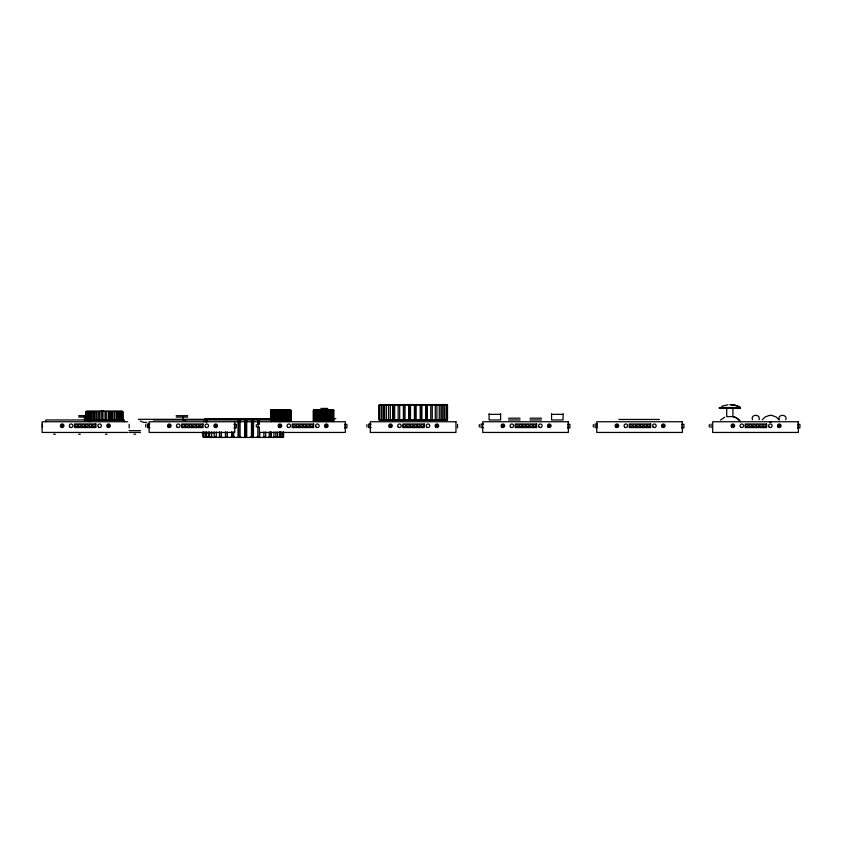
<?xml version="1.0" encoding="UTF-8"?>
<svg xmlns="http://www.w3.org/2000/svg" width="842" height="842" viewBox="0 0 842 842"><rect width="100%" height="100%" fill="white"/><g stroke="black" fill="none" stroke-linecap="round" stroke-linejoin="round"><path stroke-width="1.26" d="M752.432 419.748C750.39 413.832 761.063 413.927 759.031 419.748M779.197 419.748C777.145 413.832 787.817 413.927 785.786 419.748M103.492 411.201L102.998 411.18M762.157 419.853L765.125 416.979L769.062 415.516M720.457 420.105L724.72 417.2M280.239 410.065L279.06 410.033L280.312 410.033M321.928 410.033L323.118 410.033M721.657 406.244L727.951 404.781M320.897 408.433L327.685 408.433M322.454 410.096L322.454 421.453M279.628 410.107L279.639 421.453M769.041 415.516L770.114 415.411M140.246 421.042L143.887 422.431L146.519 422.431M729.835 404.781L730.761 404.76A18.303 18.292 -90 0 1 740.434 407.528L740.444 408.412L719.184 408.412M279.639 410.159L279.46 421.453M322.454 410.159L322.275 421.453M441.966 404.56L444.376 404.56M380.468 404.602L446.081 404.602M719.184 407.528L740.444 407.528A18.345 18.345 0 0 0 730.74 404.76M270.998 409.98L290.616 409.98M313.813 409.98L333.432 409.98M270.64 410.275L270.64 421.453L270.577 410.275L291.037 410.275L290.995 421.453M333.853 410.275L313.382 410.275L313.382 421.453M86.631 411.043L122.3 411.043M101.103 411.107L103.713 411.096M90.799 411.58L86.305 411.58L86.305 420.474M92.925 411.58L91.01 411.58L91.01 420.474M95.251 411.58L93.42 411.58L93.42 420.474M98.672 411.58L99.987 411.58L99.987 420.474M101.293 411.58L102.966 411.58L102.966 420.474M109.723 411.58L109.723 420.474L109.786 411.58L108.229 411.58L108.229 420.474M112.344 411.58L111.176 411.58L111.176 420.474M114.796 411.58L113.975 411.58L113.975 420.474M115.459 411.58L117.312 411.58L117.312 420.474M489.107 414.359L500.611 414.359M551.552 414.359L563.045 414.359M770.093 415.411L771.177 415.411M78.706 415.685L90.283 415.685M176.178 415.695L187.755 415.695M78.706 417.053L90.283 417.053M176.178 417.074L187.755 417.074M508.61 418.179L520.072 418.179M530.018 418.179L541.48 418.179M334.011 418.695L335.832 418.695M204.732 418.906L270.714 418.906M138.309 419.316L271.135 419.369M618.912 419.463L659.349 419.463M153.391 419.969L203.606 419.969M206.911 419.969L270.366 419.969M508.61 419.969L520.072 419.969M530.018 419.969L541.48 419.969M380.468 420.358L446.081 420.358M272.04 421.453L270.819 421.453L270.819 410.275M285.143 421.453L276.25 421.453L276.281 410.275M288.385 421.453L290.637 421.453L290.637 410.275M316.224 421.453L316.75 421.453L316.75 410.275M317.623 421.453L317.623 410.275L317.55 421.453L327.959 421.453M331.201 421.453L333.8 421.453M127.731 421.747L42.1 421.747L42.1 432.451L127.731 432.451M145.182 422.526L146.708 422.526M149.876 424.042L147.497 424.042L147.497 427.61L149.876 427.61M371.08 424.042L368.701 424.042L368.701 427.61L371.08 427.61M483.455 424.042L481.077 424.042L481.077 427.61L483.455 427.61M597.494 424.042L595.115 424.042L595.115 427.61L597.494 427.61M233.95 424.326L236.328 424.326L236.328 427.894L233.95 427.894M344.557 424.326L346.936 424.326L346.936 427.894L344.557 427.894M567.54 424.326L569.918 424.326L569.918 427.894L567.54 427.894M681.567 424.326L683.946 424.326L683.946 427.894L681.567 427.894M797.521 424.326L799.9 424.326L799.9 427.894L797.521 427.894M129.026 430.672L140.488 430.672M129.026 432.451L140.488 432.451M259.736 432.451L345.357 432.451L345.357 421.747L149.129 421.747L149.129 432.451L234.76 432.451L234.76 421.747M201.796 432.799L213.584 432.799A6.504 6.504 0 0 0 213.236 432.335M53.667 434.24L55.33 434.24M78.643 434.24L80.306 434.24M105.408 434.24L107.06 434.24M133.941 434.24L135.604 434.24M208.753 436.977L203.048 436.977L203.048 431.946M212.068 436.977L209.532 436.977L209.532 431.946M216.689 436.977L214.205 436.977L214.205 431.946M221.804 436.977L219.436 436.977L219.436 431.946M227.729 436.977L225.509 436.977L225.509 431.946M230.803 436.977L234.434 436.977M240.738 436.977L238.023 436.977L238.023 419.369M250.705 436.977L253.474 436.977L253.474 419.369M256.926 436.977L259.725 436.977L259.725 431.946M263.462 436.977L265.693 436.977L265.693 431.946M268.724 436.977L271.135 436.977L271.135 431.946M273.355 436.977L275.86 436.977L275.86 431.946M276.944 436.977L283.586 436.977L283.586 431.946M204.732 437.44L281.923 437.44M771.156 415.411L772.219 415.516M772.198 415.516L776.135 416.979L779.103 419.853M185.682 420.558L185.556 420.505A8.525 8.525 0 0 0 183.019 419.969L182.756 417.074M798.132 424.305L798.132 427.873M732.929 408.412A7.346 7.346 -90 0 1 734.119 407.844A7.367 7.367 0 0 0 732.919 408.412L732.919 416.601A11.746 11.746 -90 0 1 740.434 421.747A11.767 11.767 0 0 0 732.919 416.601L726.709 416.601L726.709 408.412M711.069 424.042L711.069 427.61M709.28 424.621L709.28 427.041M682.178 424.305L682.178 427.873M596.883 424.021L596.883 427.589M593.326 424.621L593.326 427.041M568.15 424.305L568.15 427.873M563.045 413.759L563.045 419.969L551.552 419.969L551.552 413.759M500.611 413.759L500.611 419.969L489.107 419.969L489.107 413.759M479.298 424.621L479.298 427.041M457.532 424.326L457.532 427.894M447.323 405.002L447.323 419.958M446.123 405.002L446.123 419.958M444.45 405.002L444.45 419.958M444.008 405.002L444.008 419.958M442.282 405.002L442.282 419.958M440.934 405.002L440.934 419.958M439.261 405.002L439.261 419.958M436.903 405.002L436.903 419.958M435.293 405.002L435.293 419.958M432.241 405.002L432.283 419.958M430.767 405.002L430.767 419.958M427.21 405.002L427.21 419.958M426.936 405.002L426.936 419.958M425.61 405.002L425.61 419.958M421.905 405.002L421.905 419.958M421.316 405.002L421.316 419.958M420.2 405.002L420.2 419.958M416.148 405.002L416.148 419.958M415.295 405.002L415.295 419.958M414.401 405.002L414.401 419.958M410.517 405.002L410.517 419.958M409.38 405.002L409.38 419.958M408.77 405.002L408.77 419.958M405.044 405.002L405.044 419.958M403.697 405.002L403.697 419.958M403.36 405.002L403.36 419.958M399.697 405.002L399.697 419.958M398.182 405.002L398.129 419.958M394.656 405.002L394.656 419.958M393.225 405.002L393.225 419.958M392.961 405.002L392.961 419.958M390.288 405.002L390.288 419.958M388.52 405.002L388.52 419.958M386.31 405.002L386.31 419.958M384.541 405.002L384.541 419.958M383.542 405.002L383.542 419.958M381.763 405.002L381.763 419.958M381.573 405.002L381.573 419.958M379.868 405.002L379.868 419.958M379.268 405.002L379.268 419.958M370.469 424.021L370.469 427.589M366.912 424.621L366.912 427.041M345.157 424.305L345.157 427.873M333.8 410.275L333.853 421.453M333.443 421.453L333.411 410.275L333.379 421.453M333.095 410.275L333.095 421.453M332.948 410.275L332.948 421.453M332.811 410.275L332.811 421.453M332.537 410.275L332.537 421.453M332.295 410.275L332.295 421.453M331.895 410.275L331.895 421.453M331.695 410.275L331.695 421.453M331.39 410.275L331.39 421.453M330.685 410.275L330.685 421.453L330.201 410.275M330.58 410.275L330.58 421.453M329.306 410.275L329.296 421.453L328.854 410.275M327.706 410.275L327.791 421.453M327.306 410.275L327.306 421.453M326.201 410.275L326.201 421.453M326.022 410.275L326.022 421.453M325.696 410.275L325.696 421.453M324.486 410.275L324.486 421.453M324.223 410.275L324.223 421.453M323.959 410.275L323.959 421.453M322.791 410.275L322.791 421.453M321.16 410.275L321.16 421.453M320.655 410.275L320.76 421.453M319.56 410.275L319.56 421.453M319.107 410.275L319.097 421.453M318.055 410.275L318.055 421.453M316.224 410.275L316.382 421.453M315.561 410.275L315.561 421.453L315.287 410.275M315.034 410.275L315.034 421.453M314.729 410.275L314.729 421.453L314.519 410.275M314.192 410.275L314.14 421.453L314.013 410.275M313.634 410.275L313.634 421.453M313.456 410.275L313.456 421.453M290.511 410.275L290.574 421.453M290.279 410.275L290.279 421.453M290.132 410.275L290.132 421.453M289.995 410.275L289.995 421.453M289.722 410.275L289.722 421.453M289.48 410.275L289.48 421.453M289.08 410.275L289.08 421.453M288.88 410.275L288.88 421.453M287.88 410.275L287.88 421.453L286.038 421.453L286.038 410.275M287.775 410.275L287.775 421.453M287.396 410.275L287.396 421.453M286.48 410.275L286.49 421.453M284.891 410.275L284.975 421.453M284.501 410.275L284.501 421.453M283.722 410.275L283.701 421.453M283.386 410.275L283.386 421.453M283.386 431.946L283.386 436.977M283.217 410.275L283.217 421.453M282.88 410.275L282.88 421.453M281.975 431.946L281.975 436.977M281.67 410.275L281.67 421.453M281.407 410.275L281.407 421.453M281.144 410.275L281.144 421.453M280.586 431.946L280.586 436.977M279.986 410.275L279.986 421.453M280.007 431.946L280.007 436.977M279.481 431.946L279.481 436.977M279.06 410.275L279.091 421.453M278.344 410.275L278.344 421.453M277.839 410.275L277.944 421.453M277.45 431.946L277.45 436.977M276.744 410.275L276.744 421.453M275.239 410.275L275.239 421.453L273.408 421.453L273.408 410.275M274.734 410.275L274.808 421.453M273.934 410.275L273.934 421.453M273.903 431.946L273.903 436.977M273.566 410.275L273.566 421.453M272.745 410.275L272.745 421.453L272.471 410.275M272.219 410.275L272.219 421.453M271.913 410.275L271.913 421.453M271.703 410.275L271.703 421.453M271.387 410.275L271.334 421.453M271.208 410.275L271.208 421.453M271.019 410.275L271.029 421.453M270.714 431.946L270.714 436.977M269.23 431.946L269.23 436.977M263.914 431.946L263.914 436.977M259.389 419.369L259.389 424.4M259.389 426.915L259.389 436.977M258.094 424.042L258.094 427.61M257.841 419.369L257.841 424.4M257.841 426.915L257.841 436.977M256.315 424.621L256.315 427.041M252.789 419.369L252.789 436.977M251.474 419.369L251.474 436.977M246.706 419.369L246.706 436.977L244.654 436.977L244.654 419.369M245.696 419.369L245.696 436.977M240.086 419.369L240.086 436.977M238.739 419.369L238.739 436.977M234.56 424.305L234.56 427.873M233.644 431.946L233.644 436.977M232.055 431.946L232.055 436.977M231.655 431.946L231.655 436.977M227.351 431.946L227.351 436.977M225.561 431.946L225.561 436.977M221.425 431.946L221.425 436.977M219.73 431.946L219.73 436.977M216.278 431.946L216.278 436.977M211.605 431.946L211.605 436.977M208.353 431.946L208.353 436.977M207.121 419.969L207.121 421.747M206.248 419.369L206.248 421.884M206.248 431.946L206.248 436.977M206.037 419.369L206.037 421.884M206.037 431.946L206.037 436.977M204.027 419.369L204.027 421.884M204.027 431.946L204.027 436.977M203.322 431.946L203.322 436.977M149.266 424.021L149.266 427.589M145.708 424.621L145.708 427.041M129.184 424.284L129.184 427.852M124.311 421.747L124.311 419.969L45.815 419.969L45.815 421.747M122.974 411.58L123.069 420.474M122.606 411.58L122.606 420.474M122.332 420.474L122.332 411.58L120.238 411.58L120.238 420.474M122.111 411.58L122.111 420.474M121.68 411.58L121.68 420.474M121.416 411.58L121.416 420.474M121.174 411.58L121.174 420.474M120.669 411.58L120.669 420.474M119.501 411.58L119.501 420.474M119.143 420.474L119.143 411.58L118.596 411.58L118.596 420.474M117.122 411.58L117.122 420.474M116.438 411.58L116.438 420.474M114.775 411.58L114.796 420.474M112.039 411.58L112.039 420.474M111.891 411.58L111.891 420.474M109.155 411.58L109.155 420.474M108.839 411.58L108.839 420.474M106.029 420.474L106.029 411.58L105.082 411.58L105.082 420.474M105.566 411.58L105.566 420.474M102.345 411.58L102.345 420.474M102.019 411.58L102.019 420.474M99.261 411.58L99.261 420.474M99.072 411.58L99.072 420.474M97.083 420.474L97.083 411.58L96.177 411.58L96.23 420.474M96.262 411.58L96.262 420.474M94.346 411.58L94.346 420.474M93.567 411.58L93.567 420.474M91.967 411.58L91.967 420.474M91.304 411.58L91.304 420.474M89.81 411.58L89.81 420.474M89.305 411.58L89.305 420.474M88.842 411.58L88.842 420.474M88.305 411.58L88.305 420.474M87.915 411.58L87.915 420.474M87.326 411.58L87.326 420.474M87.231 411.58L87.231 420.474M85.979 411.58L85.979 420.474M85.852 411.58L85.852 420.474M85.274 417.053L85.537 419.958A8.525 8.525 0 0 1 88.084 420.495L88.557 420.684A7.788 7.788 0 0 1 90.273 421.747M84.495 415.685L84.495 420.537M42.405 423.989L42.405 427.547M769.535 422.337A3.231 3.231 0 0 1 771.472 422.231M61.308 425.536C62.529 428.873 63.834 423.052 61.308 425.536M107.692 425.536C108.902 428.873 110.218 423.052 107.692 425.536M168.453 425.578C169.674 428.904 170.989 423.094 168.453 425.578M214.836 425.578C216.057 428.904 217.362 423.094 214.836 425.578M279.06 425.578C280.27 428.904 281.586 423.094 279.06 425.578M325.433 425.578C326.654 428.904 327.97 423.094 325.433 425.578M389.657 425.578C390.877 428.904 392.183 423.094 389.657 425.578M436.04 425.578C437.251 428.904 438.566 423.094 436.04 425.578M502.043 425.578C503.253 428.904 504.568 423.094 502.043 425.578M548.426 425.578C549.637 428.904 550.952 423.094 548.426 425.578M616.07 425.578C617.291 428.904 618.596 423.094 616.07 425.578M662.454 425.578C663.664 428.904 664.98 423.094 662.454 425.578M732.024 425.578C733.245 428.904 734.55 423.094 732.024 425.578M778.408 425.578C779.618 428.904 780.934 423.094 778.408 425.578M447.502 405.002L379.037 405.002L379.037 419.958L447.502 419.958L447.502 405.002M455.964 421.747L370.333 421.747L370.333 432.451L455.964 432.451L455.964 421.747M568.35 421.747L482.719 421.747L482.719 432.451L568.35 432.451L568.35 421.747M682.378 421.747L596.746 421.747L596.746 432.451L682.378 432.451L682.378 421.747M798.332 421.747L712.7 421.747L712.7 432.451L798.332 432.451L798.332 421.747M95.904 423.968L74.496 423.968L74.496 427.536L95.904 427.536L95.904 423.968M203.048 424.01L181.64 424.01L181.64 427.578L203.048 427.578L203.048 424.01M313.656 424.01L292.248 424.01L292.248 427.578L313.656 427.578L313.656 424.01M424.252 424.01L402.844 424.01L402.844 427.578L424.252 427.578L424.252 424.01M536.638 424.01L515.23 424.01L515.23 427.578L536.638 427.578L536.638 424.01M650.666 424.01L629.258 424.01L629.258 427.578L650.666 427.578L650.666 424.01M766.62 424.01L745.212 424.01L745.212 427.578L766.62 427.578L766.62 424.01M288.501 421.453L288.574 410.275L288.469 421.453M282.207 421.453L282.196 410.275L282.154 421.453M280.66 421.453L280.639 410.275L280.575 421.453M753.169 426.652A1.21 1.21 0 0 0 755.2 426.115A1.21 1.21 0 0 0 753.716 424.631A1.21 1.21 0 0 0 753.169 426.652M746.033 426.652A1.21 1.21 0 0 0 748.064 426.115A1.21 1.21 0 0 0 746.58 424.631A1.21 1.21 0 0 0 746.033 426.652M763.873 426.652A1.21 1.21 0 0 0 765.904 426.115A1.21 1.21 0 0 0 764.42 424.631A1.21 1.21 0 0 0 763.873 426.652M760.305 426.652A1.21 1.21 0 0 0 762.336 426.115A1.21 1.21 0 0 0 760.852 424.631A1.21 1.21 0 0 0 760.305 426.652M756.737 426.652A1.21 1.21 0 0 0 758.768 426.115A1.21 1.21 0 0 0 757.284 424.631A1.21 1.21 0 0 0 756.737 426.652M749.854 426.841A1.21 1.21 0 0 0 751.674 425.799A1.21 1.21 0 0 0 749.854 424.747A1.21 1.21 0 0 0 749.854 426.841M731.677 427.083A1.779 1.779 0 0 0 734.624 426.168A1.779 1.779 0 0 0 732.361 424.073A1.779 1.779 0 0 0 731.677 427.083M778.061 427.083A1.779 1.779 0 0 0 781.008 426.168A1.779 1.779 0 0 0 778.734 424.073A1.779 1.779 0 0 0 778.061 427.083M740.592 427.083A1.779 1.779 0 0 0 743.549 426.168A1.779 1.779 0 0 0 741.276 424.073A1.779 1.779 0 0 0 740.592 427.083M769.135 427.083A1.779 1.779 0 0 0 772.093 426.168A1.779 1.779 0 0 0 769.82 424.073A1.779 1.779 0 0 0 769.135 427.083M740.444 408.412A7.346 7.346 -90 0 0 738.634 407.633A7.367 7.367 0 0 1 740.434 408.412M637.226 426.652A1.21 1.21 0 0 0 639.246 426.115A1.21 1.21 0 0 0 637.762 424.631A1.21 1.21 0 0 0 637.226 426.652M630.09 426.652A1.21 1.21 0 0 0 632.11 426.115A1.21 1.21 0 0 0 630.626 424.631A1.21 1.21 0 0 0 630.09 426.652M647.93 426.652A1.21 1.21 0 0 0 649.95 426.115A1.21 1.21 0 0 0 648.466 424.631A1.21 1.21 0 0 0 647.93 426.652M644.362 426.652A1.21 1.21 0 0 0 646.382 426.115A1.21 1.21 0 0 0 644.898 424.631A1.21 1.21 0 0 0 644.362 426.652M640.794 426.652A1.21 1.21 0 0 0 642.814 426.115A1.21 1.21 0 0 0 641.33 424.631A1.21 1.21 0 0 0 640.794 426.652M633.9 426.841A1.21 1.21 0 0 0 635.721 425.799A1.21 1.21 0 0 0 633.9 424.747A1.21 1.21 0 0 0 633.9 426.841M615.723 427.083A1.779 1.779 0 0 0 618.67 426.168A1.779 1.779 0 0 0 616.407 424.073A1.779 1.779 0 0 0 615.723 427.083M662.107 427.083A1.779 1.779 0 0 0 665.054 426.168A1.779 1.779 0 0 0 662.78 424.073A1.779 1.779 0 0 0 662.107 427.083M624.648 427.083A1.779 1.779 0 0 0 627.595 426.168A1.779 1.779 0 0 0 625.322 424.073A1.779 1.779 0 0 0 624.648 427.083M653.182 427.083A1.779 1.779 0 0 0 656.139 426.168A1.779 1.779 0 0 0 653.866 424.073A1.779 1.779 0 0 0 653.182 427.083M523.187 426.652A1.21 1.21 0 0 0 525.208 426.115A1.21 1.21 0 0 0 523.735 424.631A1.21 1.21 0 0 0 523.187 426.652M516.051 426.652A1.21 1.21 0 0 0 518.072 426.115A1.21 1.21 0 0 0 516.599 424.631A1.21 1.21 0 0 0 516.051 426.652M533.891 426.652A1.21 1.21 0 0 0 535.912 426.115A1.21 1.21 0 0 0 534.438 424.631A1.21 1.21 0 0 0 533.891 426.652M530.323 426.652A1.21 1.21 0 0 0 532.344 426.115A1.21 1.21 0 0 0 530.87 424.631A1.21 1.21 0 0 0 530.323 426.652M526.755 426.652A1.21 1.21 0 0 0 528.776 426.115A1.21 1.21 0 0 0 527.303 424.631A1.21 1.21 0 0 0 526.755 426.652M519.872 426.841A1.21 1.21 0 0 0 521.682 425.799A1.21 1.21 0 0 0 519.872 424.747A1.21 1.21 0 0 0 519.872 426.841M501.695 427.083A1.779 1.779 0 0 0 504.642 426.168A1.779 1.779 0 0 0 502.369 424.073A1.779 1.779 0 0 0 501.695 427.083M548.079 427.083A1.779 1.779 0 0 0 551.026 426.168A1.779 1.779 0 0 0 548.752 424.073A1.779 1.779 0 0 0 548.079 427.083M510.61 427.083A1.779 1.779 0 0 0 513.567 426.168A1.779 1.779 0 0 0 511.294 424.073A1.779 1.779 0 0 0 510.61 427.083M539.154 427.083A1.779 1.779 0 0 0 542.101 426.168A1.779 1.779 0 0 0 539.838 424.073A1.779 1.779 0 0 0 539.154 427.083M410.801 426.652A1.21 1.21 0 0 0 412.833 426.115A1.21 1.21 0 0 0 411.349 424.631A1.21 1.21 0 0 0 410.801 426.652M403.665 426.652A1.21 1.21 0 0 0 405.697 426.115A1.21 1.21 0 0 0 404.213 424.631A1.21 1.21 0 0 0 403.665 426.652M421.505 426.652A1.21 1.21 0 0 0 423.526 426.115A1.21 1.21 0 0 0 422.053 424.631A1.21 1.21 0 0 0 421.505 426.652M417.937 426.652A1.21 1.21 0 0 0 419.969 426.115A1.21 1.21 0 0 0 418.485 424.631A1.21 1.21 0 0 0 417.937 426.652M414.369 426.652A1.21 1.21 0 0 0 416.401 426.115A1.21 1.21 0 0 0 414.917 424.631A1.21 1.21 0 0 0 414.369 426.652M407.486 426.841A1.21 1.21 0 0 0 409.296 425.799A1.21 1.21 0 0 0 407.486 424.747A1.21 1.21 0 0 0 407.486 426.841M389.309 427.083A1.779 1.779 0 0 0 392.256 426.168A1.779 1.779 0 0 0 389.993 424.073A1.779 1.779 0 0 0 389.309 427.083M435.693 427.083A1.779 1.779 0 0 0 438.64 426.168A1.779 1.779 0 0 0 436.367 424.073A1.779 1.779 0 0 0 435.693 427.083M398.224 427.083A1.779 1.779 0 0 0 401.181 426.168A1.779 1.779 0 0 0 398.908 424.073A1.779 1.779 0 0 0 398.224 427.083M426.768 427.083A1.779 1.779 0 0 0 429.725 426.168A1.779 1.779 0 0 0 427.452 424.073A1.779 1.779 0 0 0 426.768 427.083M300.205 426.652A1.21 1.21 0 0 0 302.225 426.115A1.21 1.21 0 0 0 300.741 424.631A1.21 1.21 0 0 0 300.205 426.652M293.069 426.652A1.21 1.21 0 0 0 295.089 426.115A1.21 1.21 0 0 0 293.616 424.631A1.21 1.21 0 0 0 293.069 426.652M310.908 426.652A1.21 1.21 0 0 0 312.929 426.115A1.21 1.21 0 0 0 311.445 424.631A1.21 1.21 0 0 0 310.908 426.652M307.341 426.652A1.21 1.21 0 0 0 309.361 426.115A1.21 1.21 0 0 0 307.877 424.631A1.21 1.21 0 0 0 307.341 426.652M303.773 426.652A1.21 1.21 0 0 0 305.793 426.115A1.21 1.21 0 0 0 304.309 424.631A1.21 1.21 0 0 0 303.773 426.652M296.889 426.841A1.21 1.21 0 0 0 298.7 425.799A1.21 1.21 0 0 0 296.889 424.747A1.21 1.21 0 0 0 296.889 426.841M278.713 427.083A1.779 1.779 0 0 0 281.66 426.168A1.779 1.779 0 0 0 279.386 424.073A1.779 1.779 0 0 0 278.713 427.083M325.086 427.083A1.779 1.779 0 0 0 328.043 426.168A1.779 1.779 0 0 0 325.77 424.073A1.779 1.779 0 0 0 325.086 427.083M287.627 427.083A1.779 1.779 0 0 0 290.574 426.168A1.779 1.779 0 0 0 288.311 424.073A1.779 1.779 0 0 0 287.627 427.083M316.171 427.083A1.779 1.779 0 0 0 319.118 426.168A1.779 1.779 0 0 0 316.845 424.073A1.779 1.779 0 0 0 316.171 427.083M189.608 426.652A1.21 1.21 0 0 0 191.629 426.115A1.21 1.21 0 0 0 190.145 424.631A1.21 1.21 0 0 0 189.608 426.652M182.472 426.652A1.21 1.21 0 0 0 184.493 426.115A1.21 1.21 0 0 0 183.009 424.631A1.21 1.21 0 0 0 182.472 426.652M200.312 426.652A1.21 1.21 0 0 0 202.333 426.115A1.21 1.21 0 0 0 200.849 424.631A1.21 1.21 0 0 0 200.312 426.652M196.744 426.652A1.21 1.21 0 0 0 198.765 426.115A1.21 1.21 0 0 0 197.281 424.631A1.21 1.21 0 0 0 196.744 426.652M193.176 426.652A1.21 1.21 0 0 0 195.197 426.115A1.21 1.21 0 0 0 193.713 424.631A1.21 1.21 0 0 0 193.176 426.652M186.282 426.841A1.21 1.21 0 0 0 188.103 425.799A1.21 1.21 0 0 0 186.282 424.747A1.21 1.21 0 0 0 186.282 426.841M168.105 427.083A1.779 1.779 0 0 0 171.052 426.168A1.779 1.779 0 0 0 168.789 424.073A1.779 1.779 0 0 0 168.105 427.083M214.489 427.083A1.779 1.779 0 0 0 217.436 426.168A1.779 1.779 0 0 0 215.173 424.073A1.779 1.779 0 0 0 214.489 427.083M177.03 427.083A1.779 1.779 0 0 0 179.977 426.168A1.779 1.779 0 0 0 177.704 424.073A1.779 1.779 0 0 0 177.03 427.083M205.564 427.083A1.779 1.779 0 0 0 208.521 426.168A1.779 1.779 0 0 0 206.248 424.073A1.779 1.779 0 0 0 205.564 427.083M82.453 426.61A1.21 1.21 0 0 0 84.484 426.073A1.21 1.21 0 0 0 83 424.589A1.21 1.21 0 0 0 82.453 426.61M75.317 426.61A1.21 1.21 0 0 0 77.348 426.073A1.21 1.21 0 0 0 75.864 424.589A1.21 1.21 0 0 0 75.317 426.61M93.157 426.61A1.21 1.21 0 0 0 95.178 426.073A1.21 1.21 0 0 0 93.704 424.589A1.21 1.21 0 0 0 93.157 426.61M89.589 426.61A1.21 1.21 0 0 0 91.62 426.073A1.21 1.21 0 0 0 90.136 424.589A1.21 1.21 0 0 0 89.589 426.61M86.021 426.61A1.21 1.21 0 0 0 88.052 426.073A1.21 1.21 0 0 0 86.568 424.589A1.21 1.21 0 0 0 86.021 426.61M79.137 426.799A1.21 1.21 0 0 0 80.948 425.757A1.21 1.21 0 0 0 79.137 424.705A1.21 1.21 0 0 0 79.137 426.799M60.961 427.041A1.779 1.779 0 0 0 63.908 426.126A1.779 1.779 0 0 0 61.645 424.031A1.779 1.779 0 0 0 60.961 427.041M107.344 427.041A1.779 1.779 0 0 0 110.291 426.126A1.779 1.779 0 0 0 108.018 424.031A1.779 1.779 0 0 0 107.344 427.041M69.875 427.041A1.779 1.779 0 0 0 72.833 426.126A1.779 1.779 0 0 0 70.56 424.031A1.779 1.779 0 0 0 69.875 427.041M98.419 427.041A1.779 1.779 0 0 0 101.377 426.126A1.779 1.779 0 0 0 99.103 424.031A1.779 1.779 0 0 0 98.419 427.041"/></g></svg>
